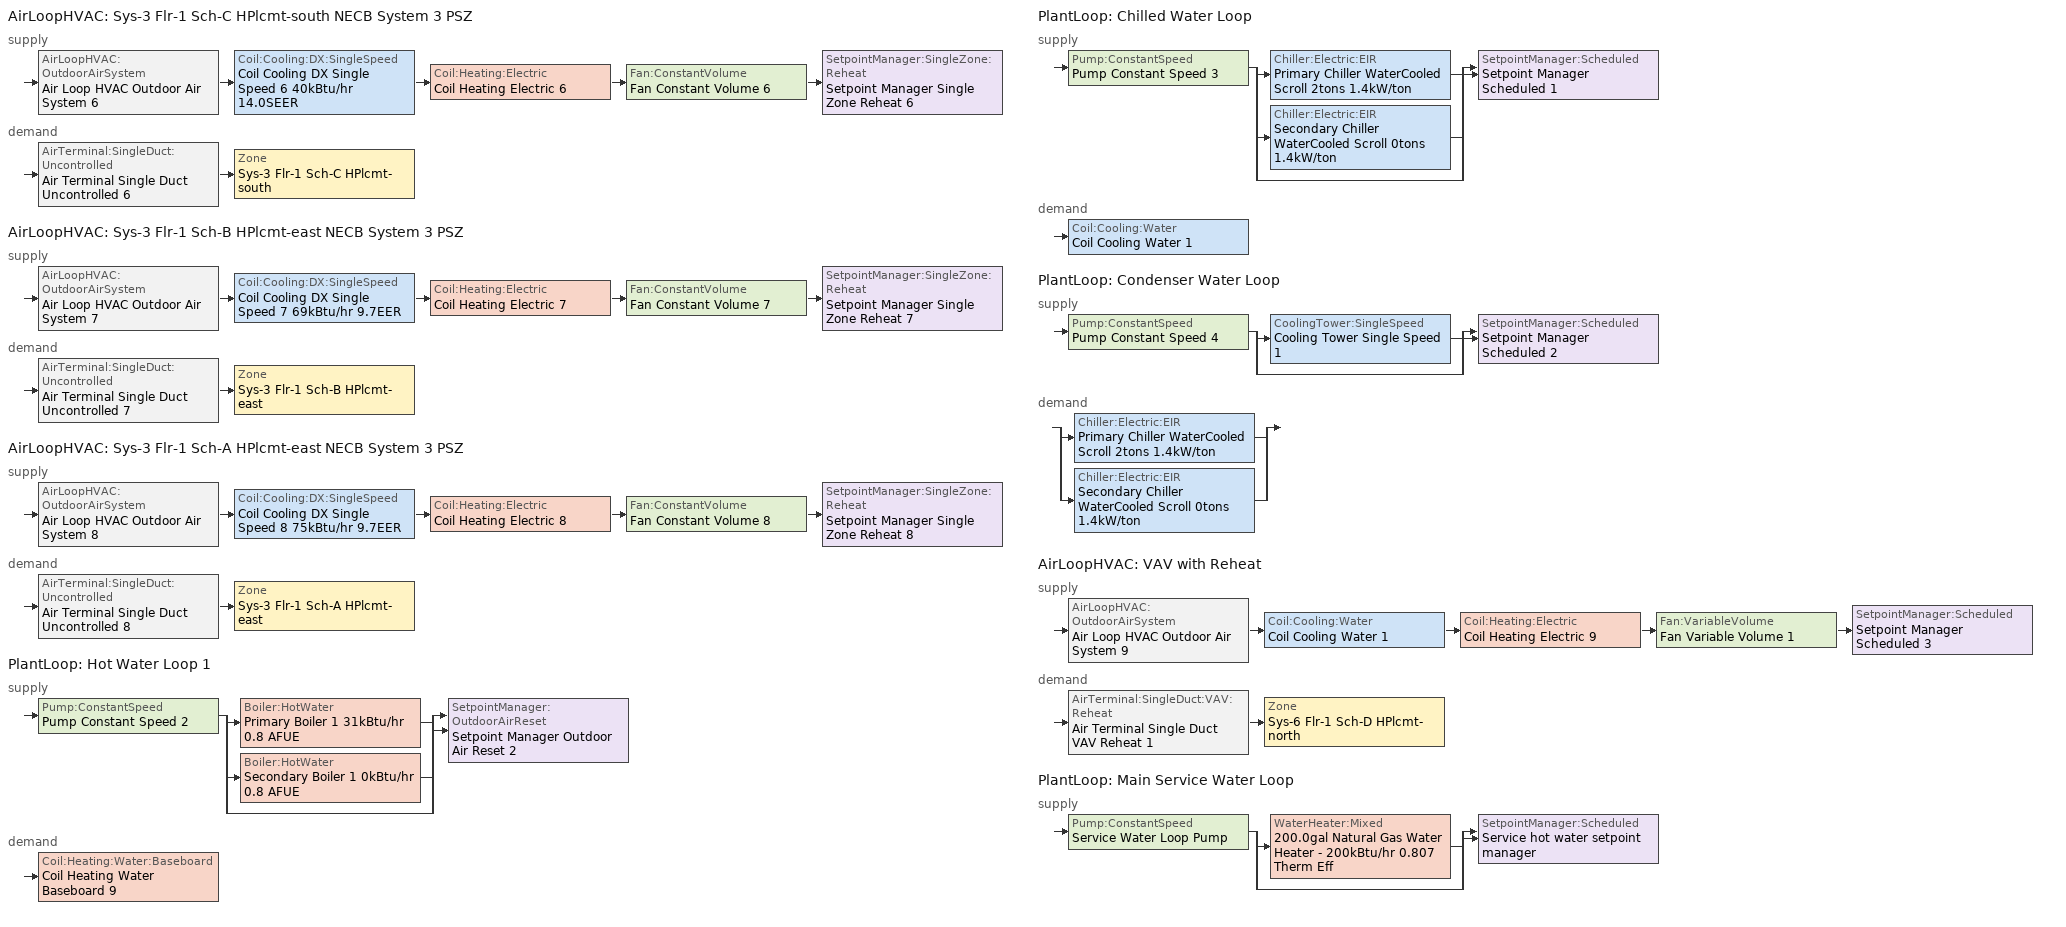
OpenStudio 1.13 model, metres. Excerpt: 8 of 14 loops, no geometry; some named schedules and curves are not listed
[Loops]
AirLoopHVAC 'Sys-3 Flr-1 Sch-C HPlcmt-south NECB System 3 PSZ'
 supply: AirLoopHVAC:OutdoorAirSystem 'Air Loop HVAC Outdoor Air System 6' > Coil:Cooling:DX:SingleSpeed 'Coil Cooling DX Single Speed 6 40kBtu/hr 14.0SEER' > Coil:Heating:Electric 'Coil Heating Electric 6' > Fan:ConstantVolume 'Fan Constant Volume 6' > SetpointManager:SingleZone:Reheat 'Setpoint Manager Single Zone Reheat 6'
 demand: AirTerminal:SingleDuct:Uncontrolled 'Air Terminal Single Duct Uncontrolled 6' > Zone 'Sys-3 Flr-1 Sch-C HPlcmt-south'
AirLoopHVAC 'Sys-3 Flr-1 Sch-B HPlcmt-east NECB System 3 PSZ'
 supply: AirLoopHVAC:OutdoorAirSystem 'Air Loop HVAC Outdoor Air System 7' > Coil:Cooling:DX:SingleSpeed 'Coil Cooling DX Single Speed 7 69kBtu/hr 9.7EER' > Coil:Heating:Electric 'Coil Heating Electric 7' > Fan:ConstantVolume 'Fan Constant Volume 7' > SetpointManager:SingleZone:Reheat 'Setpoint Manager Single Zone Reheat 7'
 demand: AirTerminal:SingleDuct:Uncontrolled 'Air Terminal Single Duct Uncontrolled 7' > Zone 'Sys-3 Flr-1 Sch-B HPlcmt-east'
AirLoopHVAC 'Sys-3 Flr-1 Sch-A HPlcmt-east NECB System 3 PSZ'
 supply: AirLoopHVAC:OutdoorAirSystem 'Air Loop HVAC Outdoor Air System 8' > Coil:Cooling:DX:SingleSpeed 'Coil Cooling DX Single Speed 8 75kBtu/hr 9.7EER' > Coil:Heating:Electric 'Coil Heating Electric 8' > Fan:ConstantVolume 'Fan Constant Volume 8' > SetpointManager:SingleZone:Reheat 'Setpoint Manager Single Zone Reheat 8'
 demand: AirTerminal:SingleDuct:Uncontrolled 'Air Terminal Single Duct Uncontrolled 8' > Zone 'Sys-3 Flr-1 Sch-A HPlcmt-east'
PlantLoop 'Hot Water Loop 1'
 supply: Pump:ConstantSpeed 'Pump Constant Speed 2' > split
  | Boiler:HotWater 'Primary Boiler 1 31kBtu/hr 0.8 AFUE'
  | Boiler:HotWater 'Secondary Boiler 1 0kBtu/hr 0.8 AFUE'
  | bypass
  join > SetpointManager:OutdoorAirReset 'Setpoint Manager Outdoor Air Reset 2'
 demand: Coil:Heating:Water:Baseboard 'Coil Heating Water Baseboard 9'
PlantLoop 'Chilled Water Loop'
 supply: Pump:ConstantSpeed 'Pump Constant Speed 3' > split
  | Chiller:Electric:EIR 'Primary Chiller WaterCooled Scroll 2tons 1.4kW/ton'
  | Chiller:Electric:EIR 'Secondary Chiller WaterCooled Scroll 0tons 1.4kW/ton'
  | bypass
  join > SetpointManager:Scheduled 'Setpoint Manager Scheduled 1'
 demand: Coil:Cooling:Water 'Coil Cooling Water 1'
PlantLoop 'Condenser Water Loop'
 supply: Pump:ConstantSpeed 'Pump Constant Speed 4' > split
  | CoolingTower:SingleSpeed 'Cooling Tower Single Speed 1'
  | bypass
  join > SetpointManager:Scheduled 'Setpoint Manager Scheduled 2'
 demand: split
  | Chiller:Electric:EIR 'Primary Chiller WaterCooled Scroll 2tons 1.4kW/ton'
  | Chiller:Electric:EIR 'Secondary Chiller WaterCooled Scroll 0tons 1.4kW/ton'
AirLoopHVAC 'VAV with Reheat'
 supply: AirLoopHVAC:OutdoorAirSystem 'Air Loop HVAC Outdoor Air System 9' > Coil:Cooling:Water 'Coil Cooling Water 1' > Coil:Heating:Electric 'Coil Heating Electric 9' > Fan:VariableVolume 'Fan Variable Volume 1' > SetpointManager:Scheduled 'Setpoint Manager Scheduled 3'
 demand: AirTerminal:SingleDuct:VAV:Reheat 'Air Terminal Single Duct VAV Reheat 1' > Zone 'Sys-6 Flr-1 Sch-D HPlcmt-north'
PlantLoop 'Main Service Water Loop'
 supply: Pump:ConstantSpeed 'Service Water Loop Pump' > split
  | WaterHeater:Mixed '200.0gal Natural Gas Water Heater - 200kBtu/hr 0.807 Therm Eff'
  | bypass
  join > SetpointManager:Scheduled 'Service hot water setpoint manager'
[Sizing:Zone] Zone Cooling Design Supply Air Temperature Input Method=SupplyAirTemperature; Zone Cooling Design Supply Air Temperature {C}=13; Zone Cooling Design Supply Air Temperature Difference {deltaC}=11.11; Zone Heating Design Supply Air Temperature Input Method=SupplyAirTemperature; Zone Heating Design Supply Air Temperature {C}=43; Zone Heating Design Supply Air Temperature Difference {deltaC}=11.11; Zone Cooling Design Supply Air Humidity Ratio {kg-H2O/kg-air}=0.0085; Zone Heating Design Supply Air Humidity Ratio {kg-H2O/kg-air}=0.008; Zone Heating Sizing Factor=1.3; Zone Cooling Sizing Factor=1.1; Cooling Design Air Flow Method=DesignDay; Heating Design Air Flow Method=DesignDay; Account for Dedicated Outdoor Air System=No; Dedicated Outdoor Air System Control Strategy=NeutralSupplyAir; Dedicated Outdoor Air Low Setpoint Temperature for Design {C}=autosize; Dedicated Outdoor Air High Setpoint Temperature for Design {C}=autosize
Sys-3 Flr-1 Sch-C HPlcmt-south; Sys-3 Flr-1 Sch-B HPlcmt-east; Sys-3 Flr-1 Sch-A HPlcmt-east; Sys-6 Flr-1 Sch-D HPlcmt-north
[Zone equipment]
Sys-3 Flr-1 Sch-C HPlcmt-south: Air Terminal Single Duct Uncontrolled 6, Zone HVAC Baseboard Convective Water 6
Sys-3 Flr-1 Sch-B HPlcmt-east: Air Terminal Single Duct Uncontrolled 7, Zone HVAC Baseboard Convective Water 7
Sys-3 Flr-1 Sch-A HPlcmt-east: Air Terminal Single Duct Uncontrolled 8, Zone HVAC Baseboard Convective Water 8
Sys-6 Flr-1 Sch-D HPlcmt-north: Air Terminal Single Duct VAV Reheat 1, Zone HVAC Baseboard Convective Water 9
[PlantLoop] Plant Loop Volume {m3}=Autocalculate; Load Distribution Scheme=Optimal
Hot Water Loop 1: Fluid Type=Water
Chilled Water Loop; Condenser Water Loop: 
Main Service Water Loop: Maximum Loop Temperature {C}=60; Minimum Loop Temperature {C}=10
[Sizing:Plant] Sizing Option=NonCoincident; Zone Timesteps in Averaging Window=1; Coincident Sizing Factor Mode=None
Name | Loop Type | Design Loop Exit Temperature {C} | Loop Design Temperature Difference {deltaC}
Hot Water Loop 1 | Heating | 82 | 16
Chilled Water Loop | Cooling | 7 | 6
Condenser Water Loop | Condenser | 29 | 6
Main Service Water Loop | Heating | 60 | 5
[Pump:ConstantSpeed] Rated Flow Rate {m3/s}=autosize; Rated Power Consumption {W}=autosize; Fraction of Motor Inefficiencies to Fluid Stream=0; Pump Control Type=Intermittent
Name | Rated Pump Head {Pa} | Motor Efficiency
Pump Constant Speed 2; Pump Constant Speed 3 | 179352 | 0.7
Pump Constant Speed 4 | 179352 | 0.855
Service Water Loop Pump | 29891 | 1
[Boiler:HotWater] Fuel Type=FuelOil#1; Nominal Thermal Efficiency=0.8; Water Outlet Upper Temperature Limit {C}=99; Boiler Flow Mode=ConstantFlow; Parasitic Electric Load {W}=0; Sizing Factor=1
Name | Nominal Capacity {W} | Normalized Boiler Efficiency Curve
Primary Boiler 1 31kBtu/hr 0.8 AFUE | 9114.78 | BOILER-EFFFPLR-NECB2011 1
Secondary Boiler 1 0kBtu/hr 0.8 AFUE | 0.001 | BOILER-EFFFPLR-NECB2011 3
[SetpointManager:OutdoorAirReset]
Setpoint Manager Outdoor Air Reset 2: Control Variable=Temperature; Setpoint at Outdoor Low Temperature {C}=82; Outdoor Low Temperature {C}=-16; Setpoint at Outdoor High Temperature {C}=60; Outdoor High Temperature {C}=0
[AirLoopHVAC] Design Supply Air Flow Rate {m3/s}=AutoSize
Name | Availability Schedule | Availability Manager
Sys-3 Flr-1 Sch-C HPlcmt-south NECB System 3 PSZ | Sys-3 Flr-1 Sch-C HPlcmt-south NECB System 3 PSZ Occ Sch | Availability Manager Night Cycle 5
Sys-3 Flr-1 Sch-B HPlcmt-east NECB System 3 PSZ | Sys-3 Flr-1 Sch-B HPlcmt-east NECB System 3 PSZ Occ Sch | Availability Manager Night Cycle 2
Sys-3 Flr-1 Sch-A HPlcmt-east NECB System 3 PSZ | Sys-3 Flr-1 Sch-A HPlcmt-east NECB System 3 PSZ Occ Sch | Availability Manager Night Cycle 1
VAV with Reheat | VAV with Reheat Occ Sch | Availability Manager Night Cycle 9
[Sizing:System] Type of Load to Size On=Sensible; Design Outdoor Air Flow Rate {m3/s}=Autosize; Preheat Design Temperature {C}=7; Preheat Design Humidity Ratio {kg-H2O/kg-Air}=0.008; Precool Design Temperature {C}=13; Precool Design Humidity Ratio {kg-H2O/kg-Air}=0.008; Central Cooling Design Supply Air Temperature {C}=13; Sizing Option=NonCoincident; 100% Outdoor Air in Cooling=No; 100% Outdoor Air in Heating=No; Central Cooling Design Supply Air Humidity Ratio {kg-H2O/kg-Air}=0.0085; Central Heating Design Supply Air Humidity Ratio {kg-H2O/kg-Air}=0.008; Cooling Design Air Flow Method=DesignDay; Cooling Design Air Flow Rate {m3/s}=0; Heating Design Air Flow Method=DesignDay; Heating Design Air Flow Rate {m3/s}=0; System Outdoor Air Method=ZoneSum; Zone Maximum Outdoor Air Fraction=1; Cooling Supply Air Flow Rate Per Floor Area {m3/s-m2}=0.00996765; Cooling Fraction of Autosized Cooling Supply Air Flow Rate=1; Cooling Supply Air Flow Rate Per Unit Cooling Capacity {m3/s-W}=3.94755e-05; Heating Supply Air Flow Rate Per Floor Area {m3/s-m2}=0.00996765; Heating Fraction of Autosized Heating Supply Air Flow Rate=1; Heating Fraction of Autosized Cooling Supply Air Flow Rate=1; Heating Supply Air Flow Rate Per Unit Heating Capacity {m3/s-W}=3.15882e-05; Cooling Design Capacity Method=CoolingDesignCapacity; Cooling Design Capacity {W}=autosize; Cooling Design Capacity Per Floor Area {W/m2}=234.7; Fraction of Autosized Cooling Design Capacity=1; Heating Design Capacity Method=HeatingDesignCapacity; Heating Design Capacity {W}=autosize; Heating Design Capacity Per Floor Area {W/m2}=157; Fraction of Autosized Heating Design Capacity=1; Central Cooling Capacity Control Method=OnOff
Name | Minimum System Air Flow Ratio | Central Heating Design Supply Air Temperature {C}
Sys-3 Flr-1 Sch-C HPlcmt-south NECB System 3 PSZ; Sys-3 Flr-1 Sch-B HPlcmt-east NECB System 3 PSZ; Sys-3 Flr-1 Sch-A HPlcmt-east NECB System 3 PSZ | 1 | 43
VAV with Reheat | 0.3 | 13.1
[Fan:ConstantVolume] Availability Schedule=Always On Discrete; Fan Efficiency=0.39975; Pressure Rise {Pa}=640; Maximum Flow Rate {m3/s}=AutoSize; Motor Efficiency=0.615
Fan Constant Volume 6; Fan Constant Volume 7; Fan Constant Volume 8
[Coil:Heating:Electric] Availability Schedule=Always On Discrete
Coil Heating Electric 6; Coil Heating Electric 7; Coil Heating Electric 8; Coil Heating Electric 9; Coil Heating Electric 10
[Coil:Cooling:DX:SingleSpeed] Availability Schedule=Always On Discrete; Rated Total Cooling Capacity {W}=autosize; Rated Sensible Heat Ratio=autosize; Rated Air Flow Rate {m3/s}=autosize; Rated Evaporator Fan Power Per Volume Flow Rate {W/(m3/s)}=773.3; Condenser Type=AirCooled; Evaporative Condenser Effectiveness=0; Evaporative Condenser Air Flow Rate {m3/s}=Autosize; Evaporative Condenser Pump Rated Power Consumption {W}=Autosize; Crankcase Heater Capacity {W}=0; Maximum Outdoor Dry-Bulb Temperature for Crankcase Heater Operation {C}=0; Basin Heater Capacity {W/K}=0; Basin Heater Setpoint Temperature {C}=10
Name | Rated COP {W/W} | Total Cooling Capacity Function of Temperature Curve | Total Cooling Capacity Function of Flow Fraction Curve | Energy Input Ratio Function of Temperature Curve | Energy Input Ratio Function of Flow Fraction Curve | Part Load Fraction Correlation Curve
Coil Cooling DX Single Speed 6 40kBtu/hr 14.0SEER | 3.8248 | DXCOOL-NECB2011-REF-CAPFT 5 | DXCOOL-NECB2011-REF-CAPFFLOW 5 | DXCOOL-NECB2011-REF-COOLEIRFT 5 | DXCOOL-NECB2011-REF-COOLEIRFFLOW 5 | DXCOOL-NECB2011-REF-COOLPLFFPLR 5
Coil Cooling DX Single Speed 7 69kBtu/hr 9.7EER | 3.33106 | DXCOOL-NECB2011-REF-CAPFT 6 | DXCOOL-NECB2011-REF-CAPFFLOW 6 | DXCOOL-NECB2011-REF-COOLEIRFT 6 | DXCOOL-NECB2011-REF-COOLEIRFFLOW 6 | DXCOOL-NECB2011-REF-COOLPLFFPLR 6
Coil Cooling DX Single Speed 8 75kBtu/hr 9.7EER | 3.33586 | DXCOOL-NECB2011-REF-CAPFT 7 | DXCOOL-NECB2011-REF-CAPFFLOW 7 | DXCOOL-NECB2011-REF-COOLEIRFT 7 | DXCOOL-NECB2011-REF-COOLEIRFFLOW 7 | DXCOOL-NECB2011-REF-COOLPLFFPLR 7
[Controller:OutdoorAir] Minimum Outdoor Air Flow Rate {m3/s}=Autosize; Maximum Outdoor Air Flow Rate {m3/s}=Autosize; Economizer Control Action Type=ModulateFlow; Lockout Type=NoLockout; Minimum Limit Type=FixedMinimum; High Humidity Control=No; Heat Recovery Bypass Control Type=BypassWhenWithinEconomizerLimits
Name | Economizer Control Type | Economizer Maximum Limit Dry-Bulb Temperature {C} | Economizer Maximum Limit Enthalpy {J/kg} | Economizer Minimum Limit Dry-Bulb Temperature {C} | Minimum Outdoor Air Schedule | Controller Mechanical Ventilation
Controller Outdoor Air 6 | NoEconomizer | 28 | 64000 | -100 | Sys-3 Flr-1 Sch-C HPlcmt-south NECB System 3 PSZ Occ Sch | Controller Mechanical Ventilation 6
Controller Outdoor Air 7 | DifferentialEnthalpy |  |  |  | Sys-3 Flr-1 Sch-B HPlcmt-east NECB System 3 PSZ Occ Sch | Controller Mechanical Ventilation 7
Controller Outdoor Air 8 | DifferentialEnthalpy |  |  |  | Sys-3 Flr-1 Sch-A HPlcmt-east NECB System 3 PSZ Occ Sch | Controller Mechanical Ventilation 8
Controller Outdoor Air 9 | NoEconomizer | 28 | 64000 | -100 | VAV with Reheat Occ Sch | Controller Mechanical Ventilation 9
[Controller:MechanicalVentilation] Availability Schedule=Always On Discrete; System Outdoor Air Method=ZoneSum
Controller Mechanical Ventilation 6; Controller Mechanical Ventilation 7; Controller Mechanical Ventilation 8; Controller Mechanical Ventilation 9
[AirLoopHVAC:OutdoorAirSystem]
Name | Controller
Air Loop HVAC Outdoor Air System 6 | Controller Outdoor Air 6
Air Loop HVAC Outdoor Air System 7 | Controller Outdoor Air 7
Air Loop HVAC Outdoor Air System 8 | Controller Outdoor Air 8
Air Loop HVAC Outdoor Air System 9 | Controller Outdoor Air 9
[SetpointManager:SingleZone:Reheat] Minimum Supply Air Temperature {C}=12.8; Maximum Supply Air Temperature {C}=13
Name | Control Zone
Setpoint Manager Single Zone Reheat 6 | Sys-3 Flr-1 Sch-C HPlcmt-south
Setpoint Manager Single Zone Reheat 7 | Sys-3 Flr-1 Sch-B HPlcmt-east
Setpoint Manager Single Zone Reheat 8 | Sys-3 Flr-1 Sch-A HPlcmt-east
[AirTerminal:SingleDuct:Uncontrolled] Availability Schedule=Always On Discrete; Maximum Air Flow Rate {m3/s}=AutoSize
Air Terminal Single Duct Uncontrolled 6; Air Terminal Single Duct Uncontrolled 7; Air Terminal Single Duct Uncontrolled 8
[Coil:Heating:Water:Baseboard]
Coil Heating Water Baseboard 9: Heating Design Capacity Method=HeatingDesignCapacity; Heating Design Capacity {W}=autosize; Heating Design Capacity Per Floor Area {W/m2}=0; Fraction of Autosized Heating Design Capacity=0.8
[ZoneHVAC:Baseboard:Convective:Water]
Zone HVAC Baseboard Convective Water 9: Availability Schedule=Always On Discrete; Heating Coil=Coil Heating Water Baseboard 9
[Chiller:Electric:EIR] Reference COP {W/W}=2.50142; Minimum Part Load Ratio=0.25; Minimum Unloading Ratio=0.25; Condenser Type=WaterCooled; Chiller Flow Mode=LeavingSetpointModulated; Design Heat Recovery Water Flow Rate {m3/s}=0; Sizing Factor=1; Basin Heater Capacity {W/K}=0; Basin Heater Setpoint Temperature {C}=10
Name | Reference Capacity {W} | Cooling Capacity Function of Temperature Curve | Electric Input to Cooling Output Ratio Function of Temperature Curve | Electric Input to Cooling Output Ratio Function of Part Load Ratio Curve
Primary Chiller WaterCooled Scroll 2tons 1.4kW/ton | 6219.5 | WaterCooled_Scroll_CAPFT_NECB2011 | WaterCooled_Scroll_EIRFT_NECB2011 | WaterCooled_Scroll_EIRFPLR_NECB2011
Secondary Chiller WaterCooled Scroll 0tons 1.4kW/ton | 0.001 | WaterCooled_Scroll_CAPFT_NECB2011 1 | WaterCooled_Scroll_EIRFT_NECB2011 1 | WaterCooled_Scroll_EIRFPLR_NECB2011 1
[SetpointManager:Scheduled] Control Variable=Temperature
Name | Schedule
Setpoint Manager Scheduled 1 | CHW Temp
Setpoint Manager Scheduled 2 | CW Temp
Setpoint Manager Scheduled 3 | Supply Air Temp
Service hot water setpoint manager | Service Water Loop Temp - 140F
[CoolingTower:SingleSpeed]
Cooling Tower Single Speed 1: Design Water Flow Rate {m3/s}=autosize; Design Air Flow Rate {m3/s}=autosize; Fan Power at Design Air Flow Rate {W}=130.588; U-Factor Times Area Value at Design Air Flow Rate {W/K}=autosize; Air Flow Rate in Free Convection Regime {m3/s}=autosize; U-Factor Times Area Value at Free Convection Air Flow Rate {W/K}=autosize; Performance Input Method=UFactorTimesAreaAndDesignWaterFlowRate; Free Convection Capacity {W}=0; Basin Heater Capacity {W/K}=0; Evaporation Loss Mode=LossFactor; Evaporation Loss Factor {percent/K}=0.2; Drift Loss Percent {percent}=0.008; Blowdown Calculation Mode=ConcentrationRatio; Blowdown Concentration Ratio=3; Capacity Control=FanCycling; Number of Cells=1; Cell Control=MinimalCell; Cell Minimum  Water Flow Rate Fraction=0.33; Cell Maximum Water Flow Rate Fraction=2.5; Sizing Factor=1
[Fan:VariableVolume]
Fan Variable Volume 1: Availability Schedule=Always On Discrete; Fan Efficiency=0.549965; Pressure Rise {Pa}=1458.33; Maximum Flow Rate {m3/s}=Autosize; Fan Power Minimum Flow Rate Input Method=Fraction; Fan Power Minimum Flow Fraction=0.68; Fan Power Minimum Air Flow Rate {m3/s}=0; Motor Efficiency=0.8461; Motor In Airstream Fraction=1; Fan Power Coefficient 1=-2.4176; Fan Power Coefficient 2=9.5874; Fan Power Coefficient 3=-11.559; Fan Power Coefficient 4=5.4009; Fan Power Coefficient 5=0
[Coil:Cooling:Water]
Coil Cooling Water 1: Availability Schedule=Always On Discrete
[Controller:WaterCoil]
Controller Water Coil 1: Water Coil=Coil Cooling Water 1; Action=Reverse; Minimum Actuated Flow {m3/s}=0
[AirTerminal:SingleDuct:VAV:Reheat]
Air Terminal Single Duct VAV Reheat 1: Availability Schedule=Always On Discrete; Maximum Air Flow Rate {m3/s}=AutoSize; Zone Minimum Air Flow Input Method=FixedFlowRate; Constant Minimum Air Flow Fraction=0.3; Fixed Minimum Air Flow Rate {m3/s}=0.324; Reheat Coil=Coil Heating Electric 10; Maximum Hot Water or Steam Flow Rate {m3/s}=AutoSize; Minimum Hot Water or Steam Flow Rate {m3/s}=0; Convergence Tolerance=0.001; Damper Heating Action=Normal; Maximum Flow per Zone Floor Area During Reheat {m3/s-m2}=AutoSize; Maximum Flow Fraction During Reheat=AutoSize; Maximum Reheat Air Temperature {C}=43; Control For Outdoor Air=No
[WaterHeater:Mixed]
200.0gal Natural Gas Water Heater - 200kBtu/hr 0.807 Therm Eff: Tank Volume {m3}=0.757082; Setpoint Temperature Schedule=Service Water Loop Temp - 140F; Deadband Temperature Difference {deltaC}=2; Maximum Temperature Limit {C}=82.2222; Heater Control Type=Cycle; Heater Maximum Capacity {W}=58614.2; Heater Fuel Type=NaturalGas; Heater Thermal Efficiency=0.807223; Part Load Factor Curve=SWH-EFFFPLR-NECB2011; Off Cycle Parasitic Fuel Consumption Rate {W}=783.965; Off Cycle Parasitic Fuel Type=NaturalGas; Off Cycle Parasitic Heat Fraction to Tank=0.8; On Cycle Parasitic Fuel Consumption Rate {W}=783.965; On Cycle Parasitic Fuel Type=NaturalGas; On Cycle Parasitic Heat Fraction to Tank=0; Ambient Temperature Indicator=Schedule; Ambient Temperature Schedule=Water Heater Ambient Temp Schedule - 70F; Off Cycle Loss Coefficient to Ambient Temperature {W/K}=10.886; On Cycle Loss Coefficient to Ambient Temperature {W/K}=10.886; Use Side Effectiveness=1; Source Side Effectiveness=1; Use Side Design Flow Rate {m3/s}=autosize; Source Side Design Flow Rate {m3/s}=autosize; Indirect Water Heating Recovery Time {hr}=1.5
[AvailabilityManager:NightCycle] Control Type=CycleOnAny; Thermostat Tolerance {deltaC}=1; Cycling Run Time {s}=3600
Availability Manager Night Cycle 1; Availability Manager Night Cycle 2; Availability Manager Night Cycle 5; Availability Manager Night Cycle 9
[Schedule:Ruleset]
Name | Default Day Schedule | Summer Design Day Schedule | Winter Design Day Schedule
Sys-3 Flr-1 Sch-A HPlcmt-east NECB System 3 PSZ Occ Sch | Sys-3 Flr-1 Sch-A HPlcmt-east NECB System 3 PSZ Occ Sch Default | Sys-3 Flr-1 Sch-A HPlcmt-east NECB System 3 PSZ Occ Sch Summer Design Day | Sys-3 Flr-1 Sch-A HPlcmt-east NECB System 3 PSZ Occ Sch Winter Design Day
Sys-3 Flr-1 Sch-B HPlcmt-east NECB System 3 PSZ Occ Sch | Sys-3 Flr-1 Sch-B HPlcmt-east NECB System 3 PSZ Occ Sch Default | Sys-3 Flr-1 Sch-B HPlcmt-east NECB System 3 PSZ Occ Sch Summer Design Day | Sys-3 Flr-1 Sch-B HPlcmt-east NECB System 3 PSZ Occ Sch Winter Design Day
Sys-3 Flr-1 Sch-C HPlcmt-south NECB System 3 PSZ Occ Sch | Sys-3 Flr-1 Sch-C HPlcmt-south NECB System 3 PSZ Occ Sch Default | Sys-3 Flr-1 Sch-C HPlcmt-south NECB System 3 PSZ Occ Sch Summer Design Day | Sys-3 Flr-1 Sch-C HPlcmt-south NECB System 3 PSZ Occ Sch Winter Design Day
VAV with Reheat Occ Sch | VAV with Reheat Occ Sch Default | VAV with Reheat Occ Sch Summer Design Day | VAV with Reheat Occ Sch Winter Design Day
[Schedule:Constant]
Always On Discrete: Value=1
[Curve:Biquadratic] Minimum Value of x=13; Maximum Value of x=24; Minimum Value of y=24; Maximum Value of y=46
Name | Coefficient1 Constant | Coefficient2 x | Coefficient3 x**2 | Coefficient4 y | Coefficient5 y**2 | Coefficient6 x*y
DXCOOL-NECB2011-REF-CAPFT 5; DXCOOL-NECB2011-REF-CAPFT 6; DXCOOL-NECB2011-REF-CAPFT 7 | 0.867905 | 0.0142459 | 0.00055436 | -0.0075575 | 3.3e-05 | -0.0001918
DXCOOL-NECB2011-REF-COOLEIRFT 5; DXCOOL-NECB2011-REF-COOLEIRFT 6; DXCOOL-NECB2011-REF-COOLEIRFT 7 | 0.116936 | 0.0284933 | -0.0004112 | 0.0214108 | 0.00016103 | -0.0006791
[Curve:Quadratic] Coefficient1 Constant=1; Coefficient2 x=0; Coefficient3 x**2=0; Minimum Value of x=0; Maximum Value of x=1
DXCOOL-NECB2011-REF-CAPFFLOW 5; DXCOOL-NECB2011-REF-COOLEIRFFLOW 5; DXCOOL-NECB2011-REF-CAPFFLOW 6; DXCOOL-NECB2011-REF-COOLEIRFFLOW 6; DXCOOL-NECB2011-REF-CAPFFLOW 7; DXCOOL-NECB2011-REF-COOLEIRFFLOW 7
[Curve:Cubic] Maximum Value of x=1
Name | Coefficient1 Constant | Coefficient2 x | Coefficient3 x**2 | Coefficient4 x**3 | Minimum Value of x
DXCOOL-NECB2011-REF-COOLPLFFPLR 5; DXCOOL-NECB2011-REF-COOLPLFFPLR 6 | 0.0277 | 4.9151 | -8.184 | 4.2702 | 0.7
BOILER-EFFFPLR-NECB2011 1; BOILER-EFFFPLR-NECB2011 3 | 0.2901 | 2.6664 | -3.764 | 1.82 | 0
